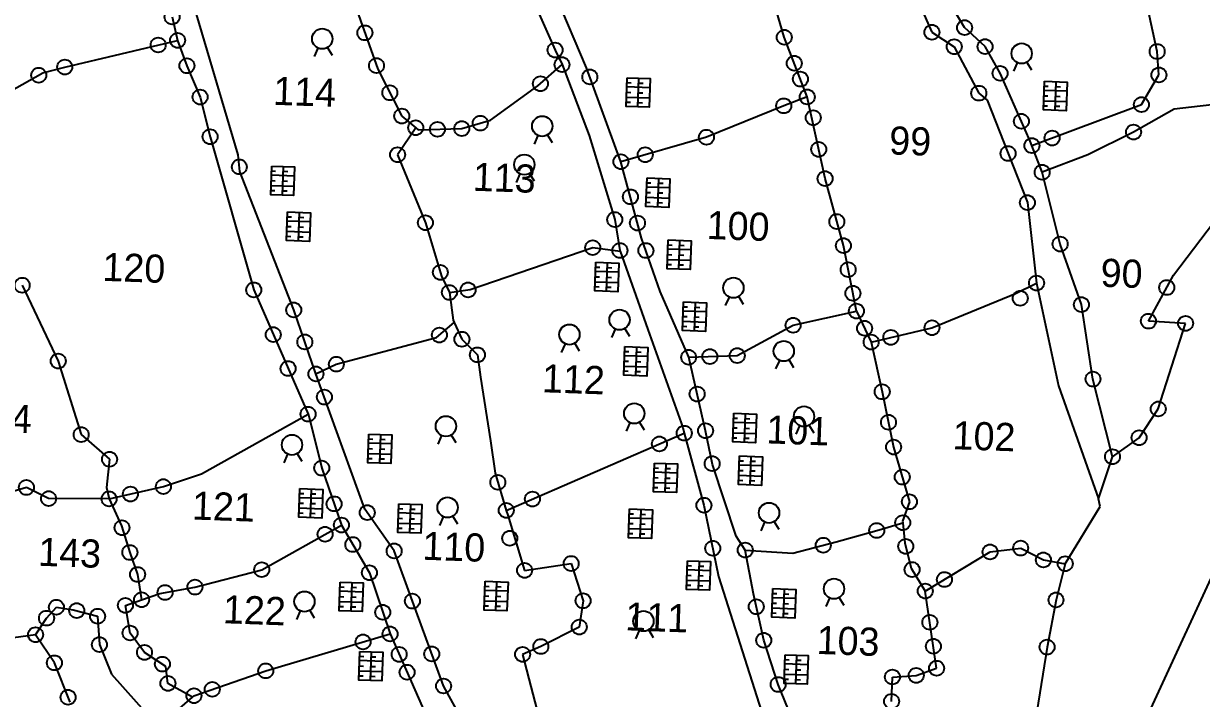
# Model space of a CAD drawing. Header units: metres. Extents: x 287345 to 291891, y 1993918 to 1999987.
# Drawn here: x 289781 to 290388, y 1995633 to 1995981 of the extents above; entities that cross this region are included whole.
import ezdxf
from ezdxf.enums import TextEntityAlignment as Align

# ---------------------------------------------------------------- set-up
doc = ezdxf.new("R2010")
doc.units = ezdxf.units.M
doc.header["$MEASUREMENT"] = 0
for name, color, linetype in [('POLY_PARCEL', 6, 'Continuous'), ('POLY_ROAD', 30, 'Continuous'), ('POLY_WATER', 4, 'Continuous'), ('TEXT_PARCEL', 7, 'Continuous')]:
    doc.layers.add(name, color=color, linetype=linetype)
doc.styles.add('TEXT_MAP', font='')
doc.styles.get('TEXT_MAP').set_extended_font_data('Kruti Dev 050')

msp = doc.modelspace()

# ---------------------------------------------------------------- linework, layer by layer
for points in [[(289931, 1995963.83), (289932.91, 1995968.23)], [(289940.21, 1995964.45), (289937.73, 1995968.55)], [(290291.23, 1995956.26), (290293.14, 1995960.66)], [(290300.44, 1995956.88), (290297.96, 1995960.98)], [(290091.88, 1995948.38), (290103.68, 1995947.96)], [(290091.95, 1995950.42), (290094.07, 1995950.34)], [(290097.94, 1995952.71), (290097.42, 1995937.94)], [(290097.85, 1995950.21), (290100.34, 1995950.12)], [(290306.84, 1995948.61), (290308.95, 1995948.53)], [(290312.82, 1995950.9), (290312.3, 1995936.13)], [(290312.74, 1995948.4), (290315.22, 1995948.31)], [(290091.69, 1995942.93), (290103.49, 1995942.52)], [(290091.78, 1995945.44), (290093.89, 1995945.36)], [(290097.68, 1995945.23), (290100.16, 1995945.14)], [(290306.66, 1995943.63), (290308.77, 1995943.55)], [(290306.76, 1995946.57), (290318.56, 1995946.15)], [(290312.56, 1995943.42), (290315.05, 1995943.33)], [(290091.6, 1995940.37), (290093.71, 1995940.3)], [(290097.5, 1995940.16), (290099.98, 1995940.08)], [(290306.48, 1995938.56), (290308.6, 1995938.49)], [(290306.57, 1995941.12), (290318.37, 1995940.71)], [(290312.38, 1995938.36), (290314.87, 1995938.27)], [(290044.29, 1995918.79), (290046.21, 1995923.19)], [(290053.51, 1995919.41), (290051.02, 1995923.51)], [(289914.88, 1995907.27), (289914.35, 1995892.49)], [(289908.71, 1995899.99), (289910.83, 1995899.92)], [(289908.82, 1995902.94), (289920.62, 1995902.52)], [(289908.89, 1995904.97), (289911, 1995904.9)], [(289914.61, 1995899.78), (289917.1, 1995899.7)], [(289914.79, 1995904.76), (289917.27, 1995904.67)], [(290035.07, 1995899), (290036.99, 1995903.4)], [(290044.29, 1995899.62), (290041.8, 1995903.72)], [(290108.17, 1995901.18), (290107.64, 1995886.4)], [(289908.53, 1995894.93), (289910.65, 1995894.85)], [(289908.62, 1995897.49), (289920.42, 1995897.07)], [(289914.43, 1995894.72), (289916.92, 1995894.63)], [(290102, 1995893.91), (290104.12, 1995893.83)], [(290102.11, 1995896.85), (290113.91, 1995896.43)], [(290102.18, 1995898.88), (290104.29, 1995898.81)], [(290107.9, 1995893.7), (290110.39, 1995893.61)], [(290108.08, 1995898.67), (290110.56, 1995898.59)], [(290101.82, 1995888.84), (290103.94, 1995888.77)], [(290101.91, 1995891.4), (290113.71, 1995890.98)], [(290107.72, 1995888.63), (290110.21, 1995888.54)], [(289917.09, 1995881.35), (289919.2, 1995881.28)], [(289923.08, 1995883.65), (289922.55, 1995868.87)], [(289916.91, 1995876.37), (289919.03, 1995876.3)], [(289917.02, 1995879.32), (289928.82, 1995878.9)], [(289922.81, 1995876.17), (289925.3, 1995876.08)], [(289922.99, 1995881.14), (289925.47, 1995881.06)], [(289916.73, 1995871.31), (289918.85, 1995871.24)], [(289916.82, 1995873.87), (289928.62, 1995873.45)], [(289922.63, 1995871.1), (289925.12, 1995871.01)], [(290119.08, 1995869.19), (290118.56, 1995854.41)], [(290113.02, 1995864.86), (290124.82, 1995864.44)], [(290113.09, 1995866.89), (290115.21, 1995866.82)], [(290118.99, 1995866.68), (290121.48, 1995866.6)], [(290081.78, 1995857.72), (290081.26, 1995842.94)], [(290112.83, 1995859.41), (290124.63, 1995858.99)], [(290112.92, 1995861.91), (290115.03, 1995861.84)], [(290118.82, 1995861.71), (290121.3, 1995861.62)], [(290075.72, 1995853.38), (290087.52, 1995852.97)], [(290075.79, 1995855.42), (290077.91, 1995855.34)], [(290081.69, 1995855.21), (290084.18, 1995855.12)], [(290112.74, 1995856.85), (290114.85, 1995856.78)], [(290118.64, 1995856.64), (290121.12, 1995856.55)], [(290075.44, 1995845.38), (290077.55, 1995845.3)], [(290075.53, 1995847.94), (290087.33, 1995847.52)], [(290075.62, 1995850.44), (290077.73, 1995850.37)], [(290081.34, 1995845.17), (290083.82, 1995845.08)], [(290081.52, 1995850.23), (290084, 1995850.14)], [(290142.75, 1995835.62), (290144.67, 1995840.02)], [(290151.97, 1995836.24), (290149.48, 1995840.34)], [(290120.93, 1995832.97), (290132.73, 1995832.55)], [(290121, 1995835.01), (290123.11, 1995834.93)], [(290126.99, 1995837.3), (290126.47, 1995822.53)], [(290126.9, 1995834.8), (290129.39, 1995834.71)], [(290120.73, 1995827.53), (290132.54, 1995827.11)], [(290120.82, 1995830.03), (290122.94, 1995829.95)], [(290126.72, 1995829.82), (290129.21, 1995829.73)], [(290084.11, 1995819.13), (290086.03, 1995823.52)], [(290093.33, 1995819.75), (290090.84, 1995823.85)], [(290120.64, 1995824.97), (290122.76, 1995824.89)], [(290126.54, 1995824.76), (290129.03, 1995824.67)], [(290058.3, 1995811.53), (290060.21, 1995815.93)], [(290067.52, 1995812.15), (290065.03, 1995816.25)], [(290090.75, 1995809.96), (290102.55, 1995809.54)], [(290090.82, 1995812), (290092.94, 1995811.92)], [(290096.81, 1995814.29), (290096.29, 1995799.52)], [(290096.72, 1995811.79), (290099.21, 1995811.7)], [(290090.56, 1995804.51), (290102.36, 1995804.1)], [(290090.64, 1995807.02), (290092.76, 1995806.94)], [(290096.54, 1995806.81), (290099.03, 1995806.72)], [(290168.69, 1995802.98), (290170.61, 1995807.38)], [(290177.91, 1995803.6), (290175.42, 1995807.7)], [(290090.47, 1995801.95), (290092.58, 1995801.88)], [(290096.37, 1995801.74), (290098.85, 1995801.66)], [(290152.82, 1995779.95), (290152.29, 1995765.18)], [(290091.69, 1995770.89), (290093.61, 1995775.29)], [(290100.91, 1995771.51), (290098.42, 1995775.61)], [(290146.65, 1995772.68), (290148.77, 1995772.6)], [(290146.76, 1995775.62), (290158.56, 1995775.2)], [(290146.83, 1995777.66), (290148.94, 1995777.58)], [(290152.55, 1995772.47), (290155.04, 1995772.38)], [(290152.73, 1995777.45), (290155.21, 1995777.36)], [(290179.11, 1995769.35), (290181.03, 1995773.74)], [(290188.33, 1995769.97), (290185.84, 1995774.07)], [(289958.97, 1995767), (289961.09, 1995766.92)], [(289964.96, 1995769.29), (289964.44, 1995754.52)], [(289964.87, 1995766.79), (289967.36, 1995766.7)], [(289994.7, 1995764.27), (289996.61, 1995768.67)], [(290003.92, 1995764.89), (290001.43, 1995768.99)], [(290146.47, 1995767.61), (290148.59, 1995767.54)], [(290146.56, 1995770.17), (290158.36, 1995769.76)], [(290152.37, 1995767.41), (290154.86, 1995767.32)], [(289958.79, 1995762.02), (289960.91, 1995761.94)], [(289958.9, 1995764.96), (289970.7, 1995764.54)], [(289964.69, 1995761.81), (289967.18, 1995761.72)], [(289915.4, 1995754.7), (289917.32, 1995759.09)], [(289924.62, 1995755.32), (289922.13, 1995759.42)], [(289958.62, 1995756.95), (289960.73, 1995756.88)], [(289958.71, 1995759.51), (289970.51, 1995759.1)], [(289964.52, 1995756.75), (289967, 1995756.66)], [(290112, 1995754.31), (290111.48, 1995739.53)], [(290149.82, 1995755.73), (290151.93, 1995755.65)], [(290155.81, 1995758.03), (290155.28, 1995743.25)], [(290155.72, 1995755.52), (290158.2, 1995755.43)], [(290105.94, 1995749.98), (290117.74, 1995749.56)], [(290106.02, 1995752.01), (290108.13, 1995751.94)], [(290111.92, 1995751.8), (290114.4, 1995751.71)], [(290149.55, 1995748.25), (290161.35, 1995747.83)], [(290149.64, 1995750.75), (290151.76, 1995750.68)], [(290149.75, 1995753.69), (290161.55, 1995753.28)], [(290155.54, 1995750.54), (290158.03, 1995750.45)], [(290105.66, 1995741.97), (290107.78, 1995741.89)], [(290105.75, 1995744.53), (290117.55, 1995744.11)], [(290105.84, 1995747.03), (290107.95, 1995746.96)], [(290111.56, 1995741.76), (290114.05, 1995741.67)], [(290111.74, 1995746.82), (290114.23, 1995746.74)], [(290149.46, 1995745.69), (290151.58, 1995745.61)], [(290155.36, 1995745.48), (290157.85, 1995745.39)], [(289923.27, 1995736.87), (289935.07, 1995736.46)], [(289923.34, 1995738.91), (289925.46, 1995738.84)], [(289929.33, 1995741.21), (289928.81, 1995726.43)], [(289929.24, 1995738.7), (289931.73, 1995738.61)], [(289923.08, 1995731.43), (289934.88, 1995731.01)], [(289923.17, 1995733.93), (289925.28, 1995733.86)], [(289929.07, 1995733.72), (289931.55, 1995733.63)], [(289974.38, 1995731.09), (289976.5, 1995731.01)], [(289980.37, 1995733.39), (289979.85, 1995718.61)], [(289980.28, 1995730.88), (289982.77, 1995730.79)], [(290099.12, 1995730.68), (290098.6, 1995715.91)], [(289922.99, 1995728.87), (289925.1, 1995728.79)], [(289928.89, 1995728.66), (289931.37, 1995728.57)], [(289974.12, 1995723.61), (289985.92, 1995723.19)], [(289974.21, 1995726.11), (289976.32, 1995726.04)], [(289974.31, 1995729.05), (289986.11, 1995728.64)], [(289980.11, 1995725.9), (289982.59, 1995725.81)], [(289995.54, 1995722.46), (289997.46, 1995726.86)], [(290004.76, 1995723.08), (290002.27, 1995727.18)], [(290093.06, 1995726.35), (290104.86, 1995725.93)], [(290093.13, 1995728.39), (290095.25, 1995728.31)], [(290099.03, 1995728.18), (290101.52, 1995728.09)], [(290161.1, 1995719.7), (290163.01, 1995724.1)], [(290170.32, 1995720.32), (290167.83, 1995724.42)], [(289974.03, 1995721.05), (289976.14, 1995720.97)], [(289979.93, 1995720.84), (289982.42, 1995720.75)], [(290092.78, 1995718.34), (290094.89, 1995718.27)], [(290092.87, 1995720.9), (290104.67, 1995720.49)], [(290092.96, 1995723.41), (290095.07, 1995723.33)], [(290098.68, 1995718.14), (290101.16, 1995718.05)], [(290098.86, 1995723.2), (290101.34, 1995723.11)], [(290122.99, 1995699.71), (290134.79, 1995699.29)], [(290123.06, 1995701.74), (290125.18, 1995701.67)], [(290129.05, 1995704.04), (290128.53, 1995689.26)], [(290128.96, 1995701.53), (290131.45, 1995701.45)], [(290024.77, 1995693.43), (290024.25, 1995678.66)], [(290122.8, 1995694.26), (290134.6, 1995693.84)], [(290122.88, 1995696.76), (290125, 1995696.69)], [(290128.78, 1995696.56), (290131.27, 1995696.47)], [(289944.15, 1995688.73), (289955.95, 1995688.31)], [(289944.23, 1995690.76), (289946.34, 1995690.69)], [(289950.21, 1995693.06), (289949.69, 1995678.28)], [(289950.13, 1995690.55), (289952.61, 1995690.47)], [(290018.71, 1995689.1), (290030.51, 1995688.68)], [(290018.78, 1995691.14), (290020.89, 1995691.06)], [(290024.68, 1995690.93), (290027.17, 1995690.84)], [(290122.7, 1995691.7), (290124.82, 1995691.63)], [(290128.61, 1995691.49), (290131.09, 1995691.4)], [(290166.98, 1995687.4), (290169.09, 1995687.32)], [(290172.96, 1995689.69), (290172.44, 1995674.92)], [(290172.88, 1995687.19), (290175.36, 1995687.1)], [(289943.96, 1995683.28), (289955.76, 1995682.86)], [(289944.05, 1995685.79), (289946.16, 1995685.71)], [(289949.95, 1995685.58), (289952.44, 1995685.49)], [(290018.42, 1995681.09), (290020.54, 1995681.02)], [(290018.52, 1995683.65), (290030.32, 1995683.24)], [(290018.6, 1995686.16), (290020.72, 1995686.08)], [(290024.5, 1995685.95), (290026.99, 1995685.86)], [(290166.8, 1995682.42), (290168.91, 1995682.34)], [(290166.9, 1995685.36), (290178.7, 1995684.94)], [(290172.7, 1995682.21), (290175.19, 1995682.12)], [(290194.55, 1995680.61), (290196.47, 1995685)], [(290203.77, 1995681.23), (290201.28, 1995685.33)], [(289921.84, 1995674.01), (289923.75, 1995678.41)], [(289931.05, 1995674.63), (289928.57, 1995678.73)], [(289943.87, 1995680.72), (289945.99, 1995680.65)], [(289949.77, 1995680.51), (289952.26, 1995680.42)], [(290024.32, 1995680.88), (290026.81, 1995680.8)], [(290166.62, 1995677.35), (290168.74, 1995677.28)], [(290166.71, 1995679.91), (290178.51, 1995679.5)], [(290172.52, 1995677.15), (290175.01, 1995677.06)], [(290096.43, 1995663.96), (290098.34, 1995668.36)], [(290105.64, 1995664.58), (290103.16, 1995668.68)], [(289960.24, 1995657.34), (289959.72, 1995642.56)], [(289954.18, 1995653.01), (289965.98, 1995652.59)], [(289954.26, 1995655.04), (289956.37, 1995654.97)], [(289960.16, 1995654.83), (289962.64, 1995654.74)], [(290173.23, 1995651.27), (290185.03, 1995650.86)], [(290173.3, 1995653.31), (290175.41, 1995653.24)], [(290179.29, 1995655.61), (290178.76, 1995640.83)], [(290179.2, 1995653.1), (290181.69, 1995653.01)], [(289953.9, 1995645), (289956.02, 1995644.92)], [(289953.99, 1995647.56), (289965.79, 1995647.14)], [(289954.08, 1995650.06), (289956.19, 1995649.99)], [(289959.8, 1995644.79), (289962.29, 1995644.7)], [(289959.98, 1995649.85), (289962.47, 1995649.77)], [(290173.03, 1995645.83), (290184.83, 1995645.41)], [(290173.12, 1995648.33), (290175.24, 1995648.26)], [(290179.02, 1995648.12), (290181.51, 1995648.04)], [(290172.94, 1995643.27), (290175.06, 1995643.19)], [(290178.84, 1995643.06), (290181.33, 1995642.97)]]:
    msp.add_lwpolyline(points)
for points in [[(290092.04, 1995952.92), (290103.84, 1995952.5), (290103.32, 1995937.73), (290091.52, 1995938.14)], [(290306.92, 1995951.11), (290318.72, 1995950.69), (290318.2, 1995935.92), (290306.4, 1995936.34)], [(289908.98, 1995907.48), (289920.78, 1995907.06), (289920.25, 1995892.28), (289908.45, 1995892.7)], [(290102.27, 1995901.39), (290114.07, 1995900.97), (290113.54, 1995886.19), (290101.74, 1995886.61)], [(289917.18, 1995883.86), (289928.98, 1995883.44), (289928.45, 1995868.66), (289916.65, 1995869.08)], [(290113.18, 1995869.4), (290124.98, 1995868.98), (290124.46, 1995854.2), (290112.66, 1995854.62)], [(290075.88, 1995857.93), (290087.68, 1995857.51), (290087.16, 1995842.73), (290075.36, 1995843.15)], [(290121.09, 1995837.51), (290132.89, 1995837.1), (290132.37, 1995822.32), (290120.57, 1995822.74)], [(290090.91, 1995814.5), (290102.71, 1995814.08), (290102.19, 1995799.31), (290090.39, 1995799.72)], [(290146.92, 1995780.16), (290158.72, 1995779.74), (290158.2, 1995764.97), (290146.39, 1995765.39)], [(289959.06, 1995769.5), (289970.86, 1995769.08), (289970.34, 1995754.31), (289958.54, 1995754.73)], [(290106.1, 1995754.52), (290117.9, 1995754.1), (290117.38, 1995739.32), (290105.58, 1995739.74)], [(290149.91, 1995758.23), (290161.71, 1995757.82), (290161.18, 1995743.04), (290149.38, 1995743.46)], [(289923.43, 1995741.42), (289935.23, 1995741), (289934.71, 1995726.22), (289922.91, 1995726.64)], [(289974.47, 1995733.6), (289986.27, 1995733.18), (289985.75, 1995718.4), (289973.95, 1995718.82)], [(290093.22, 1995730.89), (290105.02, 1995730.48), (290104.5, 1995715.7), (290092.7, 1995716.12)], [(290123.15, 1995704.25), (290134.95, 1995703.83), (290134.43, 1995689.05), (290122.63, 1995689.47)], [(289944.31, 1995693.27), (289956.12, 1995692.85), (289955.59, 1995678.08), (289943.79, 1995678.49)], [(290018.87, 1995693.64), (290030.67, 1995693.22), (290030.15, 1995678.45), (290018.35, 1995678.86)], [(290167.06, 1995689.9), (290178.86, 1995689.48), (290178.34, 1995674.71), (290166.54, 1995675.13)], [(289954.34, 1995657.55), (289966.15, 1995657.13), (289965.62, 1995642.35), (289953.82, 1995642.77)], [(290173.39, 1995655.82), (290185.19, 1995655.4), (290184.67, 1995640.62), (290172.86, 1995641.04)]]:
    msp.add_lwpolyline(points, close=True)
for centre, radius in [((289857.65, 1995984.24), 3.85), ((289956.95, 1995976.08), 3.85), ((290249.01, 1995976.37), 3.85), ((290265.84, 1995978.75), 3.85), ((289850.48, 1995969.81), 3.85), ((289860.51, 1995972.18), 3.85), ((289935.01, 1995973.03), 5.24), ((290172.98, 1995973.77), 3.85), ((290260.49, 1995968.92), 3.85), ((290276.35, 1995968.99), 3.85), ((290054.92, 1995967.19), 3.85), ((290295.24, 1995965.46), 5.24), ((290365.02, 1995966.46), 3.85), ((289802.38, 1995958.47), 3.85), ((289865.33, 1995959.1), 3.85), ((289962.94, 1995959.17), 3.85), ((290058.48, 1995959.72), 3.85), ((290178.12, 1995960.39), 3.85), ((289788.95, 1995954.26), 3.85), ((290072.82, 1995953.37), 3.85), ((290181.26, 1995952.23), 3.85), ((290284.09, 1995955.22), 3.85), ((290365.93, 1995954.39), 3.85), ((289969.81, 1995945.19), 3.85), ((290047.38, 1995949.87), 3.85), ((290273.15, 1995945), 3.85), ((289872.1, 1995943.01), 3.85), ((290172.69, 1995938.48), 3.85), ((290184.78, 1995943.07), 3.85), ((290356.91, 1995939.1), 3.85), ((289975.95, 1995933.19), 3.85), ((290187.86, 1995932.37), 3.85), ((289983.12, 1995927.21), 3.85), ((289994.32, 1995926.38), 3.85), ((290006.86, 1995926.75), 3.85), ((290016.41, 1995929.56), 3.85), ((290048.3, 1995927.99), 5.24), ((290295.07, 1995930.51), 3.85), ((289877.25, 1995922.58), 3.85), ((290132.88, 1995922.32), 3.85), ((290310.9, 1995921.9), 3.85), ((290352.84, 1995924.97), 3.85), ((290190.68, 1995916.05), 3.85), ((290288.21, 1995913.94), 3.85), ((290300.49, 1995918.01), 3.85), ((289973.79, 1995913.33), 3.85), ((290039.09, 1995908.2), 5.24), ((290088.82, 1995909.71), 3.85), ((290101.34, 1995913.29), 3.85), ((289892.29, 1995907.06), 3.85), ((290305.78, 1995904.27), 3.85), ((290193.96, 1995901.03), 3.85), ((290093.7, 1995891.63), 3.85), ((290298.17, 1995888.64), 3.85), ((289988.12, 1995878.31), 3.85), ((290085.66, 1995879.93), 3.85), ((290097.35, 1995878.13), 3.85), ((290200.02, 1995878.9), 3.85), ((290074.28, 1995865.45), 3.85), ((290203.41, 1995866.5), 3.85), ((290315.04, 1995867.33), 3.85), ((290088.33, 1995863.99), 3.85), ((290101.68, 1995863.98), 3.85), ((290205.87, 1995854.12), 3.85), ((289995.82, 1995852.69), 3.85), ((290302.88, 1995847.22), 3.85), ((289780.45, 1995846.11), 3.85), ((289899.72, 1995843.72), 3.85), ((290000.47, 1995842.37), 3.85), ((290010.11, 1995843.7), 3.85), ((290146.76, 1995844.82), 5.24), ((290208.29, 1995841.96), 3.85), ((290369.96, 1995844.94), 3.85), ((290294.49, 1995839.4), 3.85), ((290325.98, 1995836.13), 3.85), ((289920.3, 1995833.4), 3.85), ((290088.12, 1995828.33), 5.24), ((290210.11, 1995832.8), 3.85), ((290177.52, 1995825.48), 3.85), ((290214.33, 1995823.93), 3.85), ((290249.04, 1995824.21), 3.85), ((290360.51, 1995827.61), 3.85), ((290379.66, 1995826.48), 3.85), ((289909.78, 1995820.67), 3.85), ((289926.04, 1995816.89), 3.85), ((289995.31, 1995820.45), 3.85), ((290006.92, 1995818.32), 3.85), ((290062.31, 1995820.73), 5.24), ((290217.71, 1995816.85), 3.85), ((290227.83, 1995819.22), 3.85), ((290172.7, 1995812.19), 5.24), ((289799.02, 1995807.04), 3.85), ((289942.25, 1995805.45), 3.85), ((290014.9, 1995810.26), 3.85), ((290123.72, 1995808.99), 3.85), ((290134.64, 1995809.37), 3.85), ((290148.72, 1995809.88), 3.85), ((289917.4, 1995803.22), 3.85), ((289931.76, 1995800.42), 3.85), ((290331.96, 1995797.76), 3.85), ((289936.08, 1995788.48), 3.85), ((290128.08, 1995790.05), 3.85), ((290223.39, 1995791.23), 3.85), ((290095.71, 1995780.1), 5.24), ((290365.6, 1995782.38), 3.85), ((289927.67, 1995779.71), 3.85), ((289998.71, 1995773.47), 5.24), ((290183.12, 1995778.55), 5.24), ((290226.65, 1995775.52), 3.85), ((289810.82, 1995769.18), 3.85), ((290121.46, 1995769.93), 3.85), ((290132.42, 1995771.19), 3.85), ((289919.41, 1995763.9), 5.24), ((290108.64, 1995764.36), 3.85), ((290229.29, 1995762.79), 3.85), ((290355.71, 1995767.57), 3.85), ((289825.45, 1995756.51), 3.85), ((290342, 1995757.79), 3.85), ((289934.72, 1995751.92), 3.85), ((290135.81, 1995754.27), 3.85), ((290025.43, 1995744.61), 3.85), ((290233.75, 1995747.3), 3.85), ((289782.61, 1995741.98), 3.85), ((289836.2, 1995738.57), 3.85), ((289853.17, 1995742.4), 3.85), ((289794.08, 1995736.22), 3.85), ((289825.21, 1995736.09), 3.85), ((289941.1, 1995733.53), 3.85), ((289999.55, 1995731.67), 5.24), ((290043.26, 1995735.99), 3.85), ((290131.59, 1995732.83), 3.85), ((290237.4, 1995734.59), 3.85), ((289958.19, 1995729.03), 3.85), ((290029.8, 1995730.14), 3.85), ((290165.11, 1995728.9), 5.24), ((289831.86, 1995721.22), 3.85), ((289944.88, 1995722.62), 3.85), ((290220.55, 1995719.81), 3.85), ((290234, 1995723.83), 3.85), ((289936.44, 1995717.89), 3.85), ((290031.56, 1995715.83), 3.85), ((289835.91, 1995708.49), 3.85), ((289950.76, 1995712.59), 3.85), ((289972.04, 1995709.31), 3.85), ((290136.13, 1995710.64), 3.85), ((290152.85, 1995709.72), 3.85), ((290193.04, 1995712.24), 3.85), ((290235.51, 1995711.63), 3.85), ((290278.94, 1995708.78), 3.85), ((290294.71, 1995710.73), 3.85), ((290063.2, 1995702.8), 3.85), ((290306.42, 1995704.67), 3.85), ((290317.65, 1995702.71), 3.85), ((289839.89, 1995697.16), 3.85), ((289903.82, 1995699.64), 3.85), ((289959.28, 1995698.05), 3.85), ((290039.23, 1995699.27), 3.85), ((290238.79, 1995699.7), 3.85), ((289869.45, 1995690.65), 3.85), ((290198.56, 1995689.81), 5.24), ((290255.42, 1995694.57), 3.85), ((289841.98, 1995684.14), 3.85), ((289854.03, 1995687.88), 3.85), ((289925.85, 1995683.21), 5.24), ((289981.4, 1995683.45), 3.85), ((290069.33, 1995683.62), 3.85), ((290245.59, 1995688.63), 3.85), ((290312.91, 1995684.05), 3.85), ((289798.06, 1995680.32), 3.85), ((289808.54, 1995678.57), 3.85), ((289833.6, 1995681.22), 3.85), ((289966.15, 1995677.7), 3.85), ((290158.55, 1995680.52), 3.85), ((289792.99, 1995674.67), 3.85), ((289819.3, 1995675.68), 3.85), ((290100.44, 1995673.17), 5.24), ((290247.94, 1995672.52), 3.85), ((289787.34, 1995666.12), 3.85), ((289836.02, 1995667.03), 3.85), ((289969.91, 1995666.56), 3.85), ((290067.39, 1995670.07), 3.85), ((289820.24, 1995661.06), 3.85), ((289956, 1995662.43), 3.85), ((290047.58, 1995660.07), 3.85), ((290162.37, 1995663.31), 3.85), ((290249.75, 1995660.2), 3.85), ((290308.28, 1995659.75), 3.85), ((289843.45, 1995657.04), 3.85), ((289974.6, 1995656.01), 3.85), ((289991.4, 1995656.26), 3.85), ((290038.19, 1995656.03), 3.85), ((289797.05, 1995651.67), 3.85), ((289852.65, 1995650.99), 3.85), ((289905.87, 1995647.54), 3.85), ((290251.4, 1995648.9), 3.85), ((289855.53, 1995641.06), 3.85), ((289978.67, 1995646.84), 3.85), ((290228.64, 1995644.37), 3.85), ((290240.91, 1995645.19), 3.85), ((289878.38, 1995638.02), 3.85), ((289997.47, 1995639.74), 3.85), ((290169.81, 1995640.52), 3.85), ((289804.09, 1995633.95), 3.85), ((289868.93, 1995634.75), 3.85), ((290228.2, 1995631.84), 3.85)]:
    msp.add_circle(centre, radius)
at = {"layer": 'POLY_PARCEL'}
for p, q in [((289945.45, 1996008.55), (289963.59, 1995957.34)), ((290172.98, 1995973.77), (290164.85, 1996001.35)), ((290365.02, 1995966.46), (290358.12, 1995998.37)), ((290184.78, 1995943.07), (290172.98, 1995973.77)), ((289802.38, 1995958.47), (289860.51, 1995972.18)), ((290365.93, 1995954.39), (290365.02, 1995966.46)), ((289748.89, 1995931.67), (289791.08, 1995955.46)), ((289791.08, 1995955.46), (289802.38, 1995958.47)), ((289963.59, 1995957.34), (289975.95, 1995933.19)), ((290046.07, 1995948.7), (290058.48, 1995959.72)), ((290356.91, 1995939.1), (290365.93, 1995954.39)), ((290021.61, 1995931.09), (290046.07, 1995948.7)), ((290184.78, 1995943.07), (290172.69, 1995938.48)), ((290193.96, 1995901.03), (290184.78, 1995943.07)), ((290172.69, 1995938.48), (290132.88, 1995922.32)), ((290300.49, 1995918.01), (290356.91, 1995939.1)), ((290373.79, 1995936.72), (290352.84, 1995924.97)), ((290402.91, 1995940.15), (290373.79, 1995936.72)), ((289975.95, 1995933.19), (289983.12, 1995927.21)), ((290006.86, 1995926.75), (290021.61, 1995931.09)), ((289983.12, 1995927.21), (289973.79, 1995913.33)), ((289983.12, 1995927.21), (289984.46, 1995926.09)), ((289984.46, 1995926.09), (290006.86, 1995926.75)), ((290352.84, 1995924.97), (290329.23, 1995913.32)), ((290132.88, 1995922.32), (290088.82, 1995909.71)), ((289973.79, 1995913.33), (289988.12, 1995878.31)), ((290329.23, 1995913.32), (290305.78, 1995904.27)), ((290203.41, 1995866.5), (290193.96, 1995901.03)), ((290373.4, 1995851.23), (290397.74, 1995883.38)), ((289988.12, 1995878.31), (289996.39, 1995850.78)), ((290011.24, 1995843.86), (290074.28, 1995865.45)), ((290074.28, 1995865.45), (290088.45, 1995863.64)), ((290210.11, 1995832.8), (290203.41, 1995866.5)), ((290360.51, 1995827.61), (290373.4, 1995851.23)), ((289780.45, 1995846.11), (289799.02, 1995807.04)), ((289996.39, 1995850.78), (290000.47, 1995842.37)), ((290292.04, 1995841.82), (290302.88, 1995847.22)), ((290000.47, 1995842.37), (290011.24, 1995843.86)), ((290000.47, 1995842.37), (290002.4, 1995828.2)), ((290249.04, 1995824.21), (290292.04, 1995841.82)), ((290177.52, 1995825.48), (290210.11, 1995832.8)), ((290210.11, 1995832.8), (290217.71, 1995816.85)), ((289993.82, 1995819.19), (290002.98, 1995826.95)), ((290002.4, 1995828.2), (290002.98, 1995826.95)), ((290002.98, 1995826.95), (290006.92, 1995818.32)), ((290379.66, 1995826.48), (290360.51, 1995827.61)), ((290148.72, 1995809.88), (290177.52, 1995825.48)), ((290217.71, 1995816.85), (290249.04, 1995824.21)), ((290365.6, 1995782.38), (290379.66, 1995826.48)), ((289942.25, 1995805.45), (289993.82, 1995819.19)), ((290006.92, 1995818.32), (290014.9, 1995810.26)), ((290217.71, 1995816.85), (290223.39, 1995791.23)), ((290014.9, 1995810.26), (290016.48, 1995798.78)), ((290123.72, 1995808.99), (290148.72, 1995809.88)), ((289799.02, 1995807.04), (289810.82, 1995769.18)), ((289931.76, 1995800.42), (289942.25, 1995805.45)), ((290016.48, 1995798.78), (290021.65, 1995766.02)), ((290223.39, 1995791.23), (290229.29, 1995762.79)), ((289872.86, 1995748.99), (289927.67, 1995779.71)), ((290355.71, 1995767.57), (290365.6, 1995782.38)), ((289810.82, 1995769.18), (289825.45, 1995756.51)), ((290021.65, 1995766.02), (290023.98, 1995749.4)), ((290029.8, 1995730.14), (290121.46, 1995769.93)), ((290342, 1995757.79), (290355.71, 1995767.57)), ((290229.29, 1995762.79), (290237.4, 1995734.59)), ((289825.45, 1995756.51), (289823.96, 1995741.97)), ((289853.17, 1995742.4), (289872.86, 1995748.99)), ((290023.98, 1995749.4), (290029.8, 1995730.14)), ((289782.61, 1995741.98), (289728.52, 1995725.9)), ((289794.08, 1995736.22), (289782.61, 1995741.98)), ((289823.96, 1995741.97), (289825.21, 1995736.09)), ((289825.21, 1995736.09), (289853.17, 1995742.4)), ((289825.21, 1995736.09), (289794.08, 1995736.22)), ((289825.21, 1995736.09), (289831.53, 1995722.25)), ((290335.64, 1995732.19), (290334.77, 1995736.04)), ((290029.8, 1995730.14), (290030.51, 1995727.78)), ((290237.4, 1995734.59), (290233.91, 1995724.67)), ((290317.65, 1995702.71), (290335.64, 1995732.19)), ((290030.51, 1995727.78), (290039.23, 1995699.27)), ((290220.55, 1995719.81), (290234, 1995723.83)), ((290233.91, 1995724.67), (290234, 1995723.83)), ((290234, 1995723.83), (290235.08, 1995713.34)), ((289831.53, 1995722.25), (289835.91, 1995708.49)), ((289903.82, 1995699.64), (289944.88, 1995722.62)), ((290199.63, 1995713.96), (290220.55, 1995719.81)), ((290177.45, 1995708.16), (290199.63, 1995713.96)), ((290235.08, 1995713.34), (290238.38, 1995700.36)), ((289835.91, 1995708.49), (289839.89, 1995697.16)), ((290152.85, 1995709.72), (290177.45, 1995708.16)), ((290245.59, 1995688.63), (290278.94, 1995708.78)), ((290278.94, 1995708.78), (290294.71, 1995710.73)), ((290294.71, 1995710.73), (290306.42, 1995704.67)), ((289869.45, 1995690.65), (289903.82, 1995699.64)), ((290039.23, 1995699.27), (290063.2, 1995702.8)), ((290063.2, 1995702.8), (290069.33, 1995683.62)), ((290238.38, 1995700.36), (290245.59, 1995688.63)), ((290306.42, 1995704.67), (290317.65, 1995702.71)), ((290317.65, 1995702.71), (290312.91, 1995684.05)), ((289839.89, 1995697.16), (289841.98, 1995684.14)), ((289841.98, 1995684.14), (289851.33, 1995687.4)), ((289851.33, 1995687.4), (289869.45, 1995690.65)), ((290251.4, 1995648.9), (290245.59, 1995688.63)), ((289833.6, 1995681.22), (289841.98, 1995684.14)), ((289836.02, 1995667.03), (289833.6, 1995681.22)), ((290069.33, 1995683.62), (290067.39, 1995670.07)), ((290312.91, 1995684.05), (290308.28, 1995659.75)), ((289792.99, 1995674.67), (289798.06, 1995680.32)), ((289798.06, 1995680.32), (289806.77, 1995679.04)), ((289806.77, 1995679.04), (289819.3, 1995675.68)), ((289819.3, 1995675.68), (289820.24, 1995661.06)), ((289787.34, 1995666.12), (289792.99, 1995674.67)), ((290067.39, 1995670.07), (290047.58, 1995660.07)), ((289787.34, 1995666.12), (289768.27, 1995663.59)), ((289797.05, 1995651.67), (289787.34, 1995666.12)), ((289843.45, 1995657.04), (289836.02, 1995667.03)), ((289905.87, 1995647.54), (289969.91, 1995666.56)), ((289820.24, 1995661.06), (289826.51, 1995645.77)), ((289854.38, 1995649.85), (289843.45, 1995657.04)), ((290047.58, 1995660.07), (290038.19, 1995656.03)), ((290308.28, 1995659.75), (290303.03, 1995626.68)), ((289805.09, 1995631.45), (289797.05, 1995651.67)), ((290038.19, 1995656.03), (290052.61, 1995600.81)), ((289826.51, 1995645.77), (289846.17, 1995623.68)), ((289855.53, 1995641.06), (289854.38, 1995649.85)), ((289868.93, 1995634.75), (289905.87, 1995647.54)), ((290228.64, 1995644.37), (290240.91, 1995645.19)), ((290240.91, 1995645.19), (290251.4, 1995648.9)), ((289868.15, 1995634.06), (289855.53, 1995641.06)), ((290228.2, 1995631.84), (290228.64, 1995644.37)), ((289858.89, 1995625.86), (289868.15, 1995634.06)), ((289868.15, 1995634.06), (289868.93, 1995634.75))]:
    msp.add_line(p, q, dxfattribs=at)
at = {"layer": 'POLY_ROAD'}
for p, q in [((290071.08, 1995958.11), (290049.13, 1996009.95)), ((290038.06, 1996005.05), (290054.92, 1995967.19)), ((289891.66, 1995913.26), (289866.48, 1995998.38)), ((290265.84, 1995978.75), (290258.62, 1995990.75)), ((290243.01, 1995989.97), (290249.01, 1995976.37)), ((289857.65, 1995984.24), (289860.51, 1995972.18)), ((290276.35, 1995968.99), (290265.84, 1995978.75)), ((290249.01, 1995976.37), (290260.49, 1995968.92)), ((289860.51, 1995972.18), (289865.33, 1995959.1)), ((290054.92, 1995967.19), (290058.48, 1995959.72)), ((290260.49, 1995968.92), (290273.15, 1995945)), ((290284.09, 1995955.22), (290276.35, 1995968.99)), ((289865.33, 1995959.1), (289872.1, 1995943.01)), ((290058.48, 1995959.72), (290072.51, 1995923.24)), ((290088.82, 1995909.71), (290071.08, 1995958.11)), ((290299.59, 1995920.33), (290284.09, 1995955.22)), ((289872.1, 1995943.01), (289877.25, 1995922.58)), ((290273.15, 1995945), (290277.43, 1995941.32)), ((290277.43, 1995941.32), (290288.21, 1995913.94)), ((289877.25, 1995922.58), (289899.72, 1995843.72)), ((290072.51, 1995923.24), (290085.66, 1995879.93)), ((290300.49, 1995918.01), (290299.59, 1995920.33)), ((290305.78, 1995904.27), (290300.49, 1995918.01)), ((289892.53, 1995904.72), (289891.66, 1995913.26)), ((290288.21, 1995913.94), (290298.17, 1995888.64)), ((290099.46, 1995870.3), (290088.82, 1995909.71)), ((289920.3, 1995833.4), (289892.53, 1995904.72)), ((290315.04, 1995867.33), (290305.78, 1995904.27)), ((290298.17, 1995888.64), (290302.88, 1995847.22)), ((290085.66, 1995879.93), (290088.33, 1995863.99)), ((290109.06, 1995842.96), (290099.46, 1995870.3)), ((290088.33, 1995863.99), (290088.45, 1995863.64)), ((290088.45, 1995863.64), (290102.74, 1995823.27)), ((290325.98, 1995836.13), (290315.04, 1995867.33)), ((290302.88, 1995847.22), (290314.22, 1995794.28)), ((289899.72, 1995843.72), (289927.67, 1995779.71)), ((290123.72, 1995808.99), (290109.06, 1995842.96)), ((289931.76, 1995800.42), (289920.3, 1995833.4)), ((290331.96, 1995797.76), (290325.98, 1995836.13)), ((290102.74, 1995823.27), (290120.67, 1995772.84)), ((290132.42, 1995771.19), (290123.72, 1995808.99)), ((289956.9, 1995730.86), (289931.76, 1995800.42)), ((290342, 1995757.79), (290331.96, 1995797.76)), ((290314.22, 1995794.28), (290334.77, 1995736.04)), ((289927.67, 1995779.71), (289928.04, 1995778.86)), ((289928.04, 1995778.86), (289934.72, 1995751.92)), ((290120.67, 1995772.84), (290121.46, 1995769.93)), ((290121.46, 1995769.93), (290131.59, 1995732.83)), ((290135.91, 1995753.75), (290132.42, 1995771.19)), ((290334.77, 1995736.04), (290342, 1995757.79)), ((289934.72, 1995751.92), (289944.88, 1995722.62)), ((290148.11, 1995716.93), (290135.91, 1995753.75)), ((289972.04, 1995709.31), (289956.9, 1995730.86)), ((290131.59, 1995732.83), (290139.1, 1995696.17)), ((289944.88, 1995722.62), (289959.28, 1995698.05)), ((290152.85, 1995709.72), (290148.11, 1995716.93)), ((289981.4, 1995683.45), (289972.04, 1995709.31)), ((290157.05, 1995687.27), (290152.85, 1995709.72)), ((289959.28, 1995698.05), (289969.91, 1995666.56)), ((290139.1, 1995696.17), (290168.46, 1995604.28)), ((290162.37, 1995663.31), (290157.05, 1995687.27)), ((289997.47, 1995639.74), (289981.4, 1995683.45)), ((289969.91, 1995666.56), (289991.71, 1995617.49)), ((290169.81, 1995640.52), (290162.37, 1995663.31)), ((290006.03, 1995624.18), (289997.47, 1995639.74)), ((290186.02, 1995601), (290169.81, 1995640.52))]:
    msp.add_line(p, q, dxfattribs=at)
at = {"layer": 'POLY_WATER'}
msp.add_line((290342.39, 1995585.89), (290562.79, 1996064.41), dxfattribs=at)

# ---------------------------------------------------------------- texts
at = {"layer": 'TEXT_PARCEL', "style": 'TEXT_MAP'}
for s, p in [('114', (289925.97, 1995945.71)), ('99', (290237.85, 1995920.38)), ('113', (290028.79, 1995901.45)), ('100', (290149.2, 1995876.64)), ('120', (289838, 1995855.05)), ('90', (290346.72, 1995852.25)), ('112', (290064.39, 1995797.79)), ('144', (289769.27, 1995777.69)), ('101', (290179.93, 1995771.37)), ('102', (290275.87, 1995768.37)), ('121', (289884.14, 1995732.26)), ('110', (290002.79, 1995711.46)), ('143', (289804.93, 1995708.35)), ('122', (289900.08, 1995678.85)), ('111', (290107.29, 1995675.1)), ('103', (290205.84, 1995662.96))]:
    msp.add_text(s, height=14.488, rotation=357.97338, dxfattribs=at).set_placement(p, align=Align.MIDDLE)

doc.saveas('drawing.dxf')
